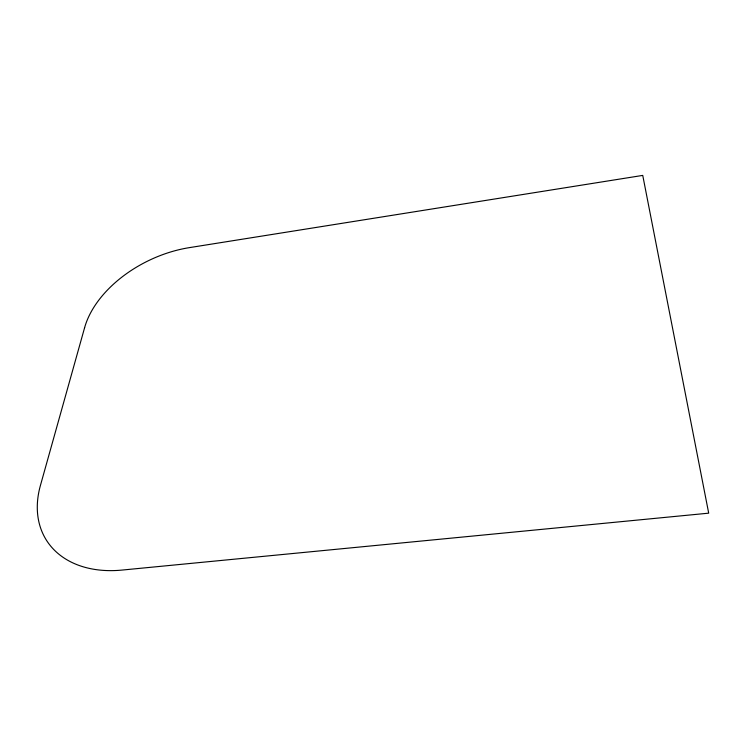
<?xml version="1.0" encoding="UTF-8"?>
<svg xmlns="http://www.w3.org/2000/svg" width="746" height="746" viewBox="0 0 746 746"><rect width="100%" height="100%" fill="white"/><g stroke="black" fill="none" stroke-linecap="round" stroke-linejoin="round"><path stroke-width="1.12" d="M84.624 327.625L40.415 485.487A114.147 80.475 -32.1 0 0 121.943 570.084L708.7 513.164L642.744 175.403L189.316 247.644A99.535 63.811 -25.9 0 0 84.624 327.625"/></g></svg>
